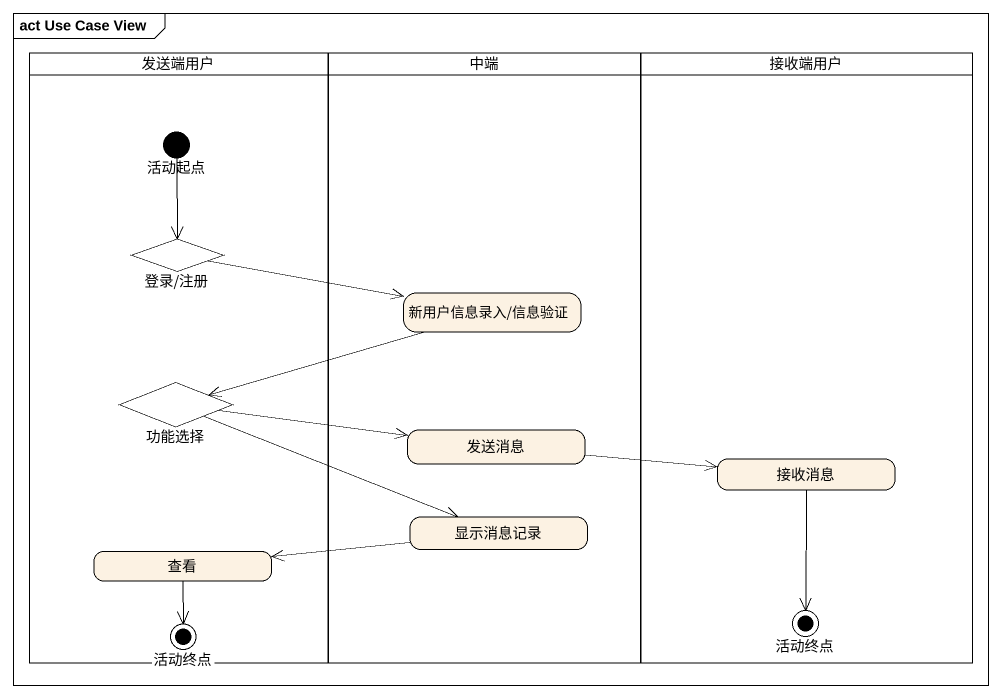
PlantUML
@startuml
mainframe act Use Case View
hide empty description
state 发送端用户 <<partition>> {
  state 活动起点 <<start>>
  state "登录/注册" as 登录_注册 <<choice>>
  state 功能选择 <<choice>>
  state 查看
  state 活动终点 <<end>>
}
state 中端 <<partition>> {
  state "新用户信息录入/信息验证" as 新用户信息录入_信息验证
  state 发送消息
  state 显示消息记录
}
state 接收端用户 <<partition>> {
  state 接收消息
  state "活动终点" as 活动终点_2 <<end>>
}
活动起点 --> 登录_注册
登录_注册 -right-> 新用户信息录入_信息验证
新用户信息录入_信息验证 -left-> 功能选择
功能选择 -right-> 发送消息
功能选择 -right-> 显示消息记录
发送消息 -right-> 接收消息
接收消息 --> 活动终点_2
查看 --> 活动终点
显示消息记录 -left-> 查看
@enduml
